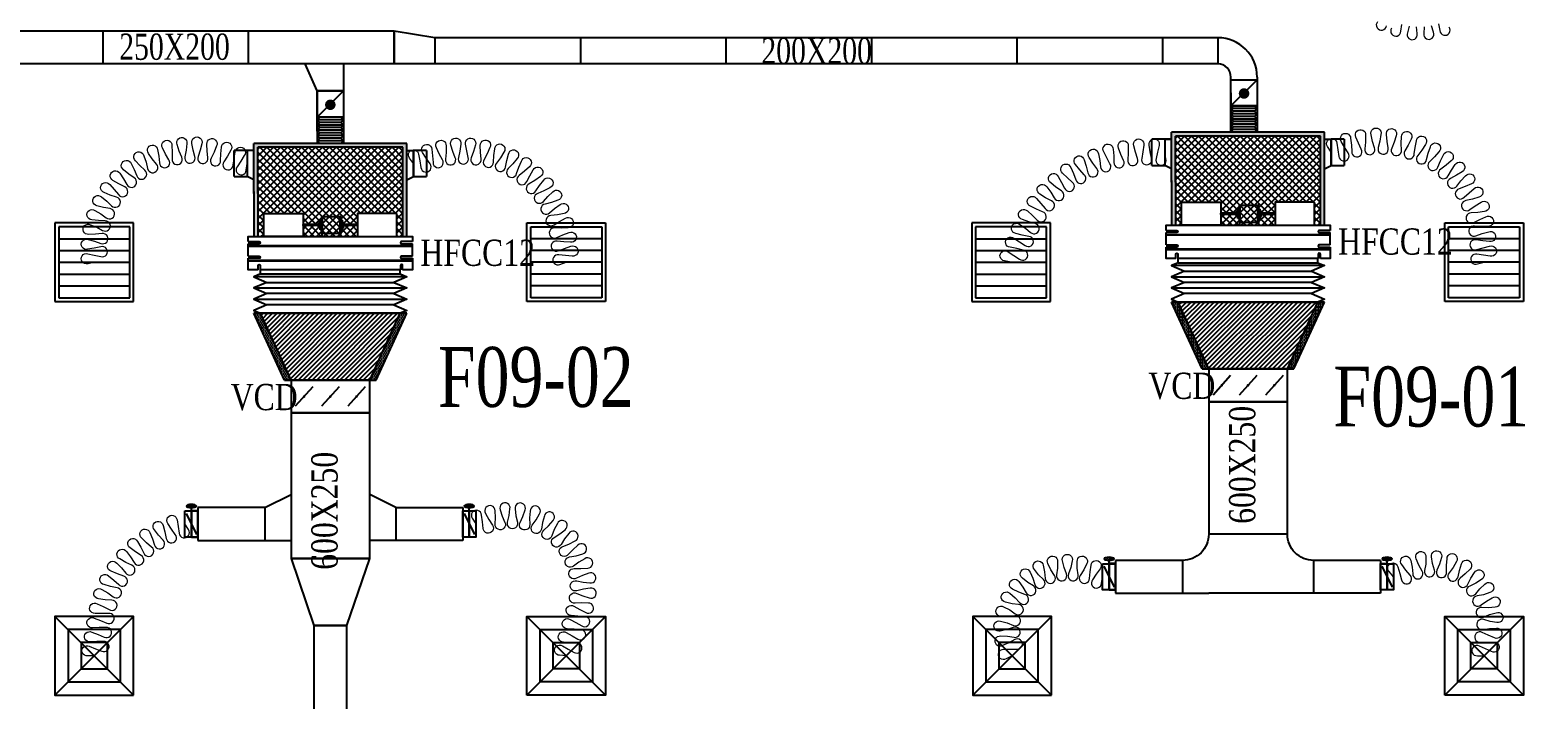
# Model space of a CAD drawing. Header units: metres. Extents: x 352651 to 1421851, y -87441 to -24441.
# Drawn here: x 1111991 to 1123395, y -72090 to -66988 of the extents above; entities that cross this region are included whole.
import ezdxf
from ezdxf.enums import TextEntityAlignment as Align

# ---------------------------------------------------------------- set-up
doc = ezdxf.new("R2010")
doc.units = ezdxf.units.M
doc.header["$LTSCALE"] = 300
doc.header["$MEASUREMENT"] = 0
for name, color, linetype in [('bat noi mem', 4, 'CONTINUOUS'), ('CUAGIO', 2, 'CONTINUOUS'), ('KT', 1, 'CONTINUOUS'), ('thiet bi', 11, 'CONTINUOUS')]:
    doc.layers.add(name, color=color, linetype=linetype)
doc.layers.add('noi mem', color=5, linetype='BATTING', lineweight=0)
doc.styles.add('PHU', font='vntimeh.shx', dxfattribs={"width": 0.8})
doc.styles.add('ROMANS', font='romans.shx', dxfattribs={"width": 0.75, "bigfont": 'romancvn.shx'})
doc.linetypes.add('BATTING', pattern='A,0.0001,-0.1,[134,ltypeshp.shx,S=0.1,R=0,X=-0.1,Y=0],-0.2,[134,ltypeshp.shx,S=0.1,R=180,X=0.1,Y=0],-0.1', length=0.4001)
pattern_1 = [(0, (653096.002, 216126.754), (6.25, -12.5), [0, -12.5])]
pattern_2 = [(0, (660095.674, 216212.526), (6.25, -12.5), [0, -12.5])]

# ---------------------------------------------------------------- blocks, each defined once
blk = doc.blocks.new('SAD')
at = {"layer": 'CUAGIO', "color": 8}
for p, q in [((-300, -300), (300, 300)), ((300, -300), (-300, 300))]:
    blk.add_line(p, q, dxfattribs=at)
at = {"layer": 'CUAGIO'}
blk.add_lwpolyline([(300, -300), (300, 300), (-300, 300), (-300, -300)], close=True, dxfattribs=at)
at = {"layer": 'CUAGIO', "color": 8}
for points in [[(200, -200), (200, 200), (-200, 200), (-200, -200)], [(100, -100), (100, 100), (-100, 100), (-100, -100)]]:
    blk.add_lwpolyline(points, close=True, dxfattribs=at)
blk = doc.blocks.new('SAG')
at = {"layer": 'CUAGIO'}
for p, q in [((-300, 300), (-300, -300)), ((300, 300), (-300, 300)), ((300, -300), (300, 300)), ((-300, -300), (300, -300))]:
    blk.add_line(p, q, dxfattribs=at)
at = {"layer": 'CUAGIO', "color": 8}
for p, q in [((-270, 270), (-270, -270)), ((270, 270), (-270, 270)), ((-180, -270), (-180, 270)), ((-90, -270), (-90, 270)), ((0, -270), (0, 270)), ((90, -270), (90, 270)), ((180, -270), (180, 270)), ((270, -270), (270, 270)), ((-270, -270), (270, -270))]:
    blk.add_line(p, q, dxfattribs=at)
blk = doc.blocks.new('1-van gio D200')
at = {"layer": 'CUAGIO'}
h = blk.add_hatch(dxfattribs=at)
h.set_pattern_fill('ANSI31', color=256, scale=100, style=0)
edge = h.paths.add_edge_path()
edge.add_ellipse((486127, -58494), major_axis=(-38.1, 0), ratio=0.310482, start_angle=0, end_angle=360, ccw=False)
for p, q in [((486127, -58257), (486127, -58494)), ((486167, -58437), (486087, -58277))]:
    blk.add_line(p, q, dxfattribs=at)
at = {"layer": 'CUAGIO', "const_width": 3}
for points in [[(486127, -58457), (486177, -58457), (486177, -58257), (486077, -58257), (486077, -58457), (486127, -58457)], [(486127, -58257), (486127, -58494)], [(486167, -58437), (486087, -58277)]]:
    blk.add_lwpolyline(points, dxfattribs=at)
at = {"layer": 'CUAGIO'}
blk.add_lwpolyline([(486177, -58457), (486077, -58457), (486077, -58257), (486177, -58257)], close=True, dxfattribs=at)
at = {"layer": 'CUAGIO', "const_width": 5.35}
blk.add_lwpolyline([(486131, -58357, -1), (486123, -58357, -1)], format="xyb", close=True, dxfattribs=at)
at = {"layer": 'CUAGIO', "extrusion": (0, 0, -1)}
blk.add_ellipse((486127, -58494), major_axis=(-38.1, 0), ratio=0.310482, start_param=-1.570796, end_param=4.712389, dxfattribs=at)
blk = doc.blocks.new('bac noi mem')
at = {"layer": 'bat noi mem'}
for p, q in [((493887, -64673), (493867, -64693)), ((494067, -64693), (493867, -64693)), ((493867, -64693), (493887, -64713)), ((493887, -64713), (493867, -64733)), ((494067, -64733), (493867, -64733)), ((493867, -64733), (493887, -64753)), ((493887, -64753), (493867, -64773)), ((494067, -64773), (493867, -64773)), ((493867, -64773), (493887, -64793)), ((494047, -64673), (493887, -64673)), ((494047, -64713), (493887, -64713)), ((494047, -64753), (493887, -64753)), ((494047, -64673), (494067, -64693)), ((494067, -64693), (494047, -64713)), ((494047, -64713), (494067, -64733)), ((494067, -64733), (494047, -64753)), ((494047, -64753), (494067, -64773)), ((494067, -64773), (494047, -64793)), ((493887, -64793), (493867, -64813)), ((494067, -64813), (493867, -64813)), ((493867, -64813), (493887, -64833)), ((493887, -64833), (493867, -64853)), ((494067, -64853), (493867, -64853)), ((493867, -64853), (493887, -64873)), ((494047, -64793), (493887, -64793)), ((494047, -64833), (493887, -64833)), ((494047, -64873), (493887, -64873)), ((494047, -64793), (494067, -64813)), ((494067, -64813), (494047, -64833)), ((494047, -64833), (494067, -64853)), ((494067, -64853), (494047, -64873))]:
    blk.add_line(p, q, dxfattribs=at)

msp = doc.modelspace()

# ---------------------------------------------------------------- hatches: boundary and pattern name
at = {"layer": 'CUAGIO'}
h = msp.add_hatch(dxfattribs=at)
h.set_pattern_fill('DOTS', color=256, scale=200, style=0)
h.set_pattern_definition([(0, (279342.208, -7788.419), (6.25, -12.5), [0, -12.5])])
h.paths.add_polyline_path([(1114866, -68562.9), (1114836, -68562.9), (1114836, -67882.9), (1113729, -67882.9), (1113729, -68235.6), (1113729, -68562.9), (1113699, -68562.9), (1113699, -68220.6), (1113699, -67852.9), (1114866, -67852.9)])
h = msp.add_hatch(dxfattribs=at)
h.set_pattern_fill('DOTS', color=256, scale=200, style=0)
h.set_pattern_definition([(0, (286341.88, -7702.647), (6.25, -12.5), [0, -12.5])])
h.paths.add_polyline_path([(1121865.6, -68477.1), (1121835.6, -68477.1), (1121835.6, -67797.1), (1120728.6, -67797.1), (1120728.6, -68149.8), (1120728.6, -68477.1), (1120698.6, -68477.1), (1120698.6, -68134.8), (1120698.6, -67767.1), (1121865.6, -67767.1)])
at = {"layer": 'CUAGIO', "ltscale": 1.5}
h = msp.add_hatch(dxfattribs=at)
h.set_pattern_fill('ANSI37', color=9, scale=300, angle=360, style=0)
h.set_pattern_definition([(45, (449399.672, 85.772), (-26.5165043, 26.5165043), []), (135, (449399.672, 85.772), (-26.5165043, -26.5165043), [])])
h.paths.add_polyline_path([(1120728.6, -67797.1), (1120728.6, -68149.8), (1120728.6, -68477.1), (1120774.7, -68477.1), (1120774.7, -68302.1), (1121074.7, -68302.1), (1121074.7, -68385.1), (1121194.3, -68385.1), (1121194.3, -68369.4), (1121204.9, -68369.4), (1121204.9, -68409.8), (1121194.3, -68409.8), (1121194.3, -68394.2), (1121074.7, -68394.2), (1121074.7, -68477.1), (1121218, -68477.1), (1121218, -68455, -0.3246808), (1121214.8, -68452.7, 0.7258824), (1121221.2, -68452.7), (1121221.2, -68450.5, -0.5097979), (1121218, -68455), (1121218, -68477.1), (1121489.6, -68477.1), (1121489.6, -68394.2), (1121384.3, -68394.2), (1121384.3, -68409.8), (1121373.8, -68409.8), (1121373.8, -68369.4), (1121384.3, -68369.4), (1121384.3, -68385.1), (1121489.6, -68385.1), (1121489.6, -68302.1), (1121789.6, -68302.1), (1121789.6, -68477.1), (1121835.6, -68477.1), (1121835.6, -67797.1)])
h.paths.add_polyline_path([(1121357.4, -68326.6), (1121357.4, -68452.7, 0.3246808), (1121360.7, -68455, -0.5097977), (1121357.4, -68450.5), (1121357.4, -68328.7, -1.0000004), (1121363.9, -68326.6, 0.7258824)], flags=16)
h = msp.add_hatch(dxfattribs=at)
h.set_pattern_fill('ANSI37', color=9, scale=300, angle=360, style=0)
h.set_pattern_definition([(45, (442400, 0), (-26.5165043, 26.5165043), []), (135, (442400, 0), (-26.5165043, -26.5165043), [])])
h.paths.add_polyline_path([(1113729, -67882.9), (1113729, -68235.6), (1113729, -68562.9), (1113775, -68562.9), (1113775, -68387.9), (1114075, -68387.9), (1114075, -68470.8), (1114194.7, -68470.8), (1114194.7, -68455.2), (1114205.2, -68455.2), (1114205.2, -68495.6), (1114194.7, -68495.6), (1114194.7, -68479.9), (1114075, -68479.9), (1114075, -68562.9), (1114218.3, -68562.9), (1114218.3, -68540.8, -0.3246808), (1114215.1, -68538.4, 0.7258824), (1114221.6, -68538.4), (1114221.6, -68536.3, -0.5097979), (1114218.3, -68540.8), (1114218.3, -68562.9), (1114489.9, -68562.9), (1114489.9, -68479.9), (1114384.7, -68479.9), (1114384.7, -68495.6), (1114374.1, -68495.6), (1114374.1, -68455.2), (1114384.7, -68455.2), (1114384.7, -68470.8), (1114489.9, -68470.8), (1114489.9, -68387.9), (1114789.9, -68387.9), (1114789.9, -68562.9), (1114836, -68562.9), (1114836, -67882.9)])
h.paths.add_polyline_path([(1114357.8, -68412.3), (1114357.8, -68538.4, 0.3246808), (1114361, -68540.8, -0.5097977), (1114357.8, -68536.3), (1114357.8, -68414.4, -1.0000004), (1114364.2, -68412.3, 0.7258824)], flags=16)
at = {"layer": 'CUAGIO'}
h = msp.add_hatch(dxfattribs=at)
h.set_pattern_fill('DOTS', color=256, scale=200, style=0)
h.set_pattern_definition(pattern_2)
h.paths.add_polyline_path([(1120748.6, -69062.6), (1120698.6, -69062.6), (1120932.1, -69572.6), (1120982.1, -69572.6)])
h = msp.add_hatch(dxfattribs=at)
h.set_pattern_fill('ANSI31', color=256, scale=200, style=0)
h.set_pattern_definition([(45, (264041.88, -88159.012), (-17.6776695, 17.6776695), [])])
h.paths.add_polyline_path([(1121582.1, -69572.6), (1120982.1, -69572.6), (1120748.6, -69062.6), (1121815.6, -69062.6)])
h = msp.add_hatch(dxfattribs=at)
h.set_pattern_fill('DOTS', color=256, scale=200, style=0)
h.set_pattern_definition(pattern_2)
h.paths.add_polyline_path([(1121582.1, -69572.6), (1121632.1, -69572.6), (1121865.6, -69062.6), (1121815.6, -69062.6)])
h = msp.add_hatch(dxfattribs=at)
h.set_pattern_fill('DOTS', color=256, scale=200, style=0)
h.set_pattern_definition(pattern_1)
h.paths.add_polyline_path([(1113749, -69148.4), (1113699, -69148.4), (1113932.5, -69658.4), (1113982.5, -69658.4)])
h = msp.add_hatch(dxfattribs=at)
h.set_pattern_fill('ANSI31', color=256, scale=200, style=0)
h.set_pattern_definition([(45, (264042.208, -88414.807), (-17.6776695, 17.6776695), [])])
h.paths.add_polyline_path([(1114582.5, -69658.4), (1113982.5, -69658.4), (1113749, -69148.4), (1114816, -69148.4)])
h = msp.add_hatch(dxfattribs=at)
h.set_pattern_fill('DOTS', color=256, scale=200, style=0)
h.set_pattern_definition(pattern_1)
h.paths.add_polyline_path([(1114582.5, -69658.4), (1114632.5, -69658.4), (1114866, -69148.4), (1114816, -69148.4)])

# ---------------------------------------------------------------- linework, layer by layer
at = {"layer": 'bat noi mem'}
for p, q in [((1114866, -68869.8), (1113699, -68869.8)), ((1121865.6, -68784), (1120698.6, -68784)), ((1120698.6, -68869.8), (1121865.6, -68869.8)), ((1120798.6, -68826.9), (1121765.6, -68826.9)), ((1113699, -68955.5), (1114866, -68955.5)), ((1113799, -68912.7), (1114766, -68912.7)), ((1120698.6, -68955.5), (1121865.6, -68955.5)), ((1121765.6, -68912.6), (1120798.6, -68912.6)), ((1113699, -69041.2), (1114866, -69041.2)), ((1114766, -68998.4), (1113799, -68998.4)), ((1114766, -69084.1), (1113799, -69084.1)), ((1120748.6, -69062.6), (1121815.6, -69062.6)), ((1121815.6, -69062.6), (1120748.6, -69062.6)), ((1121765.6, -68998.3), (1120798.6, -68998.3)), ((1113749, -69148.4), (1114816, -69148.4)), ((1114816, -69148.4), (1113749, -69148.4))]:
    msp.add_line(p, q, dxfattribs=at)
for points in [[(1120748.6, -68762.6), (1120698.6, -68784), (1120798.6, -68826.9), (1120698.6, -68869.8), (1120798.6, -68912.6), (1120698.6, -68955.5), (1120798.6, -68998.3), (1120698.6, -69041.2), (1120748.6, -69062.6)], [(1121815.6, -68762.6), (1121865.6, -68784), (1121765.6, -68826.9), (1121865.6, -68869.8), (1121765.6, -68912.6), (1121865.6, -68955.5), (1121765.6, -68998.3), (1121865.6, -69041.2), (1121815.6, -69062.6)], [(1113749, -68848.4), (1113699, -68869.8), (1113799, -68912.7), (1113699, -68955.5), (1113799, -68998.4), (1113699, -69041.2), (1113799, -69084.1), (1113699, -69127), (1113749, -69148.4)], [(1114816, -68848.4), (1114866, -68869.8), (1114766, -68912.7), (1114866, -68955.5), (1114766, -68998.4), (1114866, -69041.2), (1114766, -69084.1), (1114866, -69127), (1114816, -69148.4)]]:
    msp.add_lwpolyline(points, dxfattribs=at)
at = {"layer": 'CUAGIO'}
for p, q in [((1114769.6, -66997.2), (1110329.6, -66997.2)), ((1114769.6, -66997.2), (1114769.6, -67247.2)), ((1115079.6, -67047.2), (1114769.6, -66997.2)), ((1121051.5, -67047.2), (1115079.6, -67047.2)), ((1115079.6, -67047.2), (1115079.6, -67247.2)), ((1116189.6, -67047.2), (1116189.6, -67247.2)), ((1117299.6, -67047.2), (1117299.6, -67247.2)), ((1118409.5, -67047.2), (1118409.5, -67247.2)), ((1119519.5, -67047.2), (1119519.5, -67247.2)), ((1120629.5, -67047.2), (1120629.5, -67247.2)), ((1121051.5, -67047.2), (1121051.5, -67247.2)), ((1121051.5, -67247.2), (1110129.7, -67247.2)), ((1121051.5, -67247.2), (1112515.4, -67247.2)), ((1114182.5, -67452.9), (1114089.8, -67247.2)), ((1114382.5, -67247.2), (1114382.5, -67564.3)), ((1121151.5, -67567.1), (1121151.5, -67347.2)), ((1121151.5, -67367.2), (1121351.5, -67367.2)), ((1121151.5, -67567.1), (1121351.5, -67367.2)), ((1121351.5, -67347.2), (1121351.5, -67767.1)), ((1114382.5, -67452.9), (1114182.5, -67452.9)), ((1114182.5, -67652.9), (1114382.5, -67452.9)), ((1114182.5, -67759.9), (1114182.5, -67452.9)), ((1114182.5, -67452.9), (1114382.5, -67452.9)), ((1114382.5, -67441.9), (1114382.5, -67652.9)), ((1114382.5, -67445.7), (1114382.5, -67759.9)), ((1121151.5, -67731.8), (1121151.5, -67520.8)), ((1121351.5, -67567.1), (1121151.5, -67567.1)), ((1121351.5, -67520.8), (1121351.5, -67731.8)), ((1114382.5, -67652.9), (1114182.5, -67652.9)), ((1113699, -68235.6), (1113699, -67852.9)), ((1120548.9, -68021), (1120548.9, -67821)), ((1120648.6, -67821), (1120548.9, -67821)), ((1120648.6, -67821), (1120648.6, -68021)), ((1120648.6, -67821), (1120648.6, -68021)), ((1120698.6, -68149.8), (1120698.6, -67767.1)), ((1120728.6, -68149.8), (1120728.6, -67797.1)), ((1121915.6, -68021), (1121915.6, -67821)), ((1121915.6, -67821), (1121915.6, -68021)), ((1121915.6, -68021), (1121915.6, -67821)), ((1122015.3, -67821), (1122015.3, -68021)), ((1113549.3, -68106.8), (1113549.3, -67906.8)), ((1113649, -67906.8), (1113549.3, -67906.8)), ((1113649, -67906.8), (1113649, -68106.8)), ((1113649, -67906.8), (1113649, -68106.8)), ((1113649, -67906.8), (1113649, -68106.8)), ((1113729, -68235.6), (1113729, -67882.9)), ((1114916, -68106.8), (1114916, -67906.8)), ((1114916, -67906.8), (1114916, -68106.8)), ((1114916, -68106.8), (1114916, -67906.8)), ((1115015.7, -67906.8), (1115015.7, -68106.8)), ((1121915.6, -68021), (1122015.3, -68021)), ((1114916, -68106.8), (1115015.7, -68106.8)), ((1120698.6, -68134.8), (1120698.6, -68477.1)), ((1120728.6, -68134.8), (1120728.6, -68477.1)), ((1113699, -68220.6), (1113699, -68562.9)), ((1113729, -68220.6), (1113729, -68562.9)), ((1121865.6, -69062.6), (1120698.6, -69062.6)), ((1120932.1, -69572.6), (1120698.6, -69062.6)), ((1120698.6, -69062.6), (1121865.6, -69062.6)), ((1120748.6, -69062.6), (1121815.6, -69062.6)), ((1121815.6, -69062.6), (1120748.6, -69062.6)), ((1120982.1, -69572.6), (1120748.6, -69062.6)), ((1121582.1, -69572.6), (1121815.6, -69062.6)), ((1121632.1, -69572.6), (1121865.6, -69062.6)), ((1114866, -69148.4), (1113699, -69148.4)), ((1113932.5, -69658.4), (1113699, -69148.4)), ((1113699, -69148.4), (1114866, -69148.4)), ((1113749, -69148.4), (1114816, -69148.4)), ((1114816, -69148.4), (1113749, -69148.4)), ((1113982.5, -69658.4), (1113749, -69148.4)), ((1114582.5, -69658.4), (1114816, -69148.4)), ((1114632.5, -69658.4), (1114866, -69148.4)), ((1113982.5, -69658.4), (1113932.5, -69658.4)), ((1113932.5, -69658.4), (1114632.5, -69658.4)), ((1113982.5, -69658.4), (1113932.5, -69658.4)), ((1114582.5, -69658.4), (1114632.5, -69658.4)), ((1114582.5, -69658.4), (1114632.5, -69658.4)), ((1120982.1, -69572.6), (1120932.1, -69572.6)), ((1120932.1, -69572.6), (1121632.1, -69572.6)), ((1120982.1, -69572.6), (1120932.1, -69572.6)), ((1121149.1, -69623.3), (1121015.2, -69771.9)), ((1121349.1, -69623.3), (1121215.2, -69771.9)), ((1121549.1, -69623.3), (1121415.2, -69771.9)), ((1121582.1, -69572.6), (1121632.1, -69572.6)), ((1121582.1, -69572.6), (1121632.1, -69572.6)), ((1114149.4, -69709.1), (1114015.5, -69857.7)), ((1114349.4, -69709.1), (1114215.5, -69857.7)), ((1114549.4, -69709.1), (1114415.5, -69857.7)), ((1121582.1, -69822.6), (1120982.1, -69822.6)), ((1114582.5, -69908.4), (1113982.5, -69908.4)), ((1113782.5, -70630.3), (1113982.5, -70530.3)), ((1114782.5, -70630.3), (1114582.5, -70530.3)), ((1113782.5, -70630.3), (1113272.5, -70630.3)), ((1113272.5, -70630.3), (1113272.5, -70880.3)), ((1113782.5, -70630.3), (1113782.5, -70880.3)), ((1114782.5, -70630.3), (1115292.5, -70630.3)), ((1114782.5, -70630.3), (1114782.5, -70880.3)), ((1115292.5, -70630.3), (1115292.5, -70880.3)), ((1113272.5, -70880.3), (1113982.5, -70880.3)), ((1115292.5, -70880.3), (1114582.5, -70880.3)), ((1121582.1, -70832.6), (1120982.1, -70832.6)), ((1120272.1, -71032.6), (1120272.1, -71282.6)), ((1120782.1, -71032.6), (1120782.1, -71282.6)), ((1121782.1, -71032.6), (1121782.1, -71282.6)), ((1122292.1, -71032.6), (1122292.1, -71282.6)), ((1120272.1, -71282.6), (1120982.1, -71282.6)), ((1122292.1, -71282.6), (1120982.1, -71282.6))]:
    msp.add_line(p, q, dxfattribs=at)
at = {"layer": 'CUAGIO', "color": 2}
for p, q in [((1112549.6, -67247.2), (1112549.6, -66997.2)), ((1113659.6, -67247.2), (1113659.6, -66997.2)), ((1114769.6, -67247.2), (1114769.6, -66997.2)), ((1114182.5, -67452.9), (1114182.5, -67852.9)), ((1114382.5, -67425.7), (1114382.5, -67852.9)), ((1121151.5, -67467.2), (1121151.5, -67767.1)), ((1121351.5, -67467.2), (1121351.5, -67767.1)), ((1114866, -67852.9), (1113699, -67852.9)), ((1114866, -68562.9), (1114866, -67852.9)), ((1121865.6, -67767.1), (1120698.6, -67767.1)), ((1121835.6, -67797.1), (1120728.6, -67797.1)), ((1121835.6, -68477.1), (1121835.6, -67797.1)), ((1121865.6, -68477.1), (1121865.6, -67767.1)), ((1114836, -67882.9), (1113729, -67882.9)), ((1114836, -68562.9), (1114836, -67882.9))]:
    msp.add_line(p, q, dxfattribs=at)
at = {"layer": 'CUAGIO'}
for points, const_width in [([(1121231.5, -67472.6, -1), (1121271.5, -67472.6, -1)], 40), ([(1114262.5, -67558.4, -1), (1114302.5, -67558.4, -1)], 40), ([(1114077.5, -69783.4, -1), (1114087.5, -69783.4, -1)], 10), ([(1114277.5, -69783.4, -1), (1114287.5, -69783.4, -1)], 10), ([(1114477.5, -69783.4, -1), (1114487.5, -69783.4, -1)], 10), ([(1121077.1, -69697.6, -1), (1121087.1, -69697.6, -1)], 10), ([(1121277.1, -69697.6, -1), (1121287.1, -69697.6, -1)], 10), ([(1121477.1, -69697.6, -1), (1121487.1, -69697.6, -1)], 10)]:
    msp.add_lwpolyline(points, format="xyb", close=True, dxfattribs=dict(at, const_width=const_width))
for points in [[(1121351.5, -67767.1), (1121151.5, -67767.1), (1121151.5, -67567.1), (1121351.5, -67567.1)], [(1113982.5, -69908.4), (1114582.5, -69908.4), (1114582.5, -69658.4), (1113982.5, -69658.4)], [(1120982.1, -69822.6), (1121582.1, -69822.6), (1121582.1, -69572.6), (1120982.1, -69572.6)], [(1113272.5, -70655.3), (1113222.5, -70655.3), (1113222.5, -70855.3), (1113272.5, -70855.3)], [(1115292.5, -70655.3), (1115342.5, -70655.3), (1115342.5, -70855.3), (1115292.5, -70855.3)], [(1114582.5, -71018.4), (1113982.5, -71018.4), (1114157.5, -71528.4), (1114407.5, -71528.4)], [(1120272.1, -71057.6), (1120222.1, -71057.6), (1120222.1, -71257.6), (1120272.1, -71257.6)], [(1122292.1, -71057.6), (1122342.1, -71057.6), (1122342.1, -71257.6), (1122292.1, -71257.6)], [(1114157.5, -71528.4), (1114157.5, -72638.4), (1114407.5, -72638.4), (1114407.5, -71528.4)]]:
    msp.add_lwpolyline(points, close=True, dxfattribs=at)
for points in [[(1120698.6, -67821), (1120648.6, -67821)], [(1120648.6, -67821), (1120698.6, -67821)], [(1121865.6, -67821), (1121915.6, -67821)], [(1121865.6, -67821), (1121915.6, -67821)], [(1122015.3, -67821), (1121915.6, -67821)], [(1113699, -67906.8), (1113649, -67906.8)], [(1114866, -67906.8), (1114916, -67906.8)], [(1114866, -67906.8), (1114916, -67906.8)], [(1115015.7, -67906.8), (1114916, -67906.8)], [(1120548.9, -68021), (1120648.6, -68021)], [(1120698.6, -68046.3), (1120648.6, -68021)], [(1121865.6, -68046.3), (1121915.6, -68021)], [(1113549.3, -68106.8), (1113649, -68106.8)], [(1113699, -68132), (1113649, -68106.8)], [(1114866, -68132), (1114916, -68106.8)]]:
    msp.add_lwpolyline(points, dxfattribs=at)
at = {"layer": 'CUAGIO', "color": 2}
msp.add_lwpolyline([(1122292.1, -71032.6), (1121782.1, -71032.6, -0.4142136), (1121582.1, -70832.6), (1121582.1, -69822.6), (1120982.1, -69822.6), (1120982.1, -70832.6, -0.4142136), (1120782.1, -71032.6), (1120272.1, -71032.6)], format="xyb", dxfattribs=at)
msp.add_lwpolyline([(1113982.5, -71018.4), (1114582.5, -71018.4), (1114582.5, -69908.4), (1113982.5, -69908.4)], close=True, dxfattribs=at)
at = {"layer": 'CUAGIO'}
for radius in [300, 100]:
    msp.add_arc((1121051.5, -67347.2), radius, 0, 90, dxfattribs=at)
at = {"layer": 'noi mem', "linetype": 'ByBlock', "ltscale": 1.5}
for points in [[(1122269.5, -66925.7, 1.3333333), (1122338.1, -66956)], [(1122735.8, -66942.3), (1122745.2, -66993, 1.3333333), (1122815.4, -66966.6)], [(1122377.1, -66974.5, 1.3333333), (1122448.2, -66998.4), (1122455.8, -66947.3)], [(1122511.3, -66959.2), (1122497.3, -67008.9, 1.3333333), (1122572, -67016.1), (1122567.8, -66964.6)], [(1122624.5, -66963.6), (1122622.2, -67015.2, 1.3333333), (1122696.5, -67005.3), (1122680.8, -66956.1)], [(1121915.6, -67921), (1121888.6, -67877.8, -1.3333333), (1121958.8, -67851.4), (1121967, -67901.7), (1121975.1, -67952.1, 1.3333333), (1122045.3, -67925.8), (1122018.4, -67882.5), (1121993.3, -67837.6, -1.3333333), (1122064.7, -67814.5), (1122070.6, -67865.7), (1122072.7, -67916.1, 1.3333333), (1122145.5, -67898.1), (1122123.9, -67852.5), (1122105.3, -67804.5, -1.3333333), (1122179.2, -67791.6), (1122177.9, -67843.1), (1122173, -67893.4, 1.3333333), (1122247.6, -67885.7), (1122232.5, -67837.4), (1122220.7, -67787.3, -1.3333333), (1122295.7, -67784.8), (1122287.3, -67835.6), (1122275.4, -67884.7, 1.3333333), (1122350.4, -67887.5), (1122342.1, -67837.6), (1122337.5, -67786.4, -1.3333333), (1122412.1, -67794.3), (1122396.7, -67843.5), (1122378.1, -67890.5, 1.3333333), (1122451.9, -67903.6), (1122450.7, -67853.1), (1122453.2, -67801.7, -1.3333333), (1122526, -67819.9), (1122503.9, -67866.4), (1122479, -67910.4, 1.3333333), (1122550.3, -67933.7), (1122556.1, -67883.5), (1122565.7, -67832.9, -1.3333333), (1122635.2, -67861.1), (1122606.9, -67904.1), (1122576.1, -67944.2, 1.3333333), (1122643.4, -67977.1), (1122656.2, -67928.2), (1122672.8, -67879.5, -1.3333333), (1122737.7, -67917.1), (1122703.6, -67955.7), (1122667.6, -67991.1, 1.3333333), (1122729.7, -68033.1), (1122749.1, -67986.5), (1122772.3, -67940.5, -1.3333333), (1122831.3, -67986.8), (1122792.3, -68020.3), (1122751.6, -68050.3, 1.3333333), (1122807.3, -68100.6), (1122833, -68057.1), (1122862.4, -68014.8, -1.3333333), (1122914.4, -68068.8), (1122871.1, -68096.6), (1122826.6, -68120.6, 1.3333333), (1122874.8, -68178.1), (1122906.3, -68138.6), (1122941.2, -68100.9, -1.3333333), (1122985.3, -68161.6), (1122938.5, -68183), (1122891.1, -68200.7, 1.3333333), (1122930.8, -68264.3), (1122967.5, -68229.6), (1123007.4, -68197.1, -1.3333333), (1123042.5, -68263.3), (1122993.2, -68278.1), (1122943.9, -68289, 1.3333333), (1122974.3, -68357.5), (1123015.5, -68328.2), (1123059.5, -68301.5, -1.3333333), (1123085.1, -68372), (1123034.2, -68379.8), (1122983.8, -68383.7, 1.3333333), (1123004.4, -68455.8), (1123049.3, -68432.5), (1123096.6, -68412.2, -1.3333333), (1123112.1, -68485.6), (1123060.6, -68486.2), (1123010.2, -68483.1, 1.3333333), (1123020.6, -68557.4), (1123068.2, -68540.5), (1123117.7, -68526.8, -1.3333333), (1123123.2, -68601.6), (1123072.3, -68595.2), (1123021.8, -68588.2, 1.3333333), (1123026.3, -68663.1), (1123075.6, -68650), (1123124.9, -68637, -1.3333333), (1123129.4, -68711.8), (1123078.9, -68704.8), (1123028.3, -68697.7, 1.3333333), (1123032.8, -68772.6), (1123082.1, -68759.6)], [(1112482.1, -68759.6), (1112432.1, -68770.3, -1.3333333), (1112432.1, -68695.3), (1112482.1, -68706), (1112532.1, -68716.8, 1.3333333), (1112532.2, -68641.8), (1112482.2, -68652.4), (1112431.3, -68660.9, -1.3333333), (1112434.6, -68586), (1112484.6, -68598.9), (1112532.5, -68615.3, 1.3333333), (1112541.2, -68540.8), (1112490.8, -68545.8), (1112439.2, -68546.9, -1.3333333), (1112453.1, -68473.2), (1112500.7, -68493.1), (1112545.9, -68516.1, 1.3333333), (1112565, -68443.6), (1112514.3, -68441.3), (1112463.1, -68435.2, -1.3333333), (1112487.3, -68364.2), (1112531.6, -68390.7), (1112573.1, -68419.8, 1.3333333), (1112602.2, -68350.7), (1112552.4, -68341.3), (1112502.6, -68328, -1.3333333), (1112536.5, -68261.1), (1112576.7, -68293.6), (1112613.6, -68328.3, 1.3333333), (1112652.2, -68264), (1112604.2, -68247.7), (1112556.8, -68227.5, -1.3333333), (1112599.8, -68166.1), (1112635, -68203.8), (1112666.7, -68243.4, 1.3333333), (1112714, -68185.2), (1112668.8, -68162.3), (1112624.6, -68135.6, -1.3333333), (1112676, -68080.9), (1112705.4, -68123.2), (1112731.2, -68166.9, 1.3333333), (1112786.2, -68116), (1112744.7, -68086.9), (1112704.8, -68054.2, -1.3333333), (1112763.4, -68007.3), (1112786.5, -68053.4), (1112805.9, -68100.2, 1.3333333), (1112867.6, -68057.6), (1112830.6, -68022.9), (1112795.7, -67985, -1.3333333), (1112860.3, -67946.8), (1112876.7, -67995.7), (1112889.2, -68044.8, 1.3333333), (1112956.3, -68011.3), (1112924.6, -67971.8), (1112895.4, -67929.2, -1.3333333), (1112964.7, -67900.6), (1112974.1, -67951.3), (1112979.6, -68001.7, 1.3333333), (1113050.7, -67978), (1113024.9, -67934.4), (1113002, -67888.2, -1.3333333), (1113074.7, -67869.6), (1113076.8, -67921.2), (1113075.1, -67971.8, 1.3333333), (1113148.9, -67958.4), (1113129.5, -67911.6), (1113113.4, -67862.6, -1.3333333), (1113187.9, -67854.5), (1113182.7, -67905.8), (1113173.9, -67955.7, 1.3333333), (1113248.8, -67952.9), (1113236.2, -67903.8), (1113227.2, -67853, -1.3333333), (1113302.2, -67855.5), (1113289.8, -67905.6), (1113274, -67953.7, 1.3333333), (1113348.5, -67961.5), (1113343, -67911.2), (1113341.3, -67859.6, -1.3333333), (1113415.1, -67872.6), (1113395.8, -67920.5), (1113373.3, -67965.9, 1.3333333), (1113446, -67984.2), (1113447.7, -67933.5), (1113453.2, -67882.2, -1.3333333), (1113524.5, -67905.6), (1113498.6, -67950.2), (1113471, -67993.2, 1.3333333), (1113541.2, -68019.6), (1113548.7, -67969), (1113556.3, -67918.5, -1.3333333), (1113626.5, -67944.9), (1113598.8, -67987.9), (1113571.2, -68030.9, 1.3333333), (1113641.4, -68057.4), (1113649, -68006.8)], [(1114916, -68006.8), (1114886.6, -67964.8, -1.3333333), (1114955.9, -67936.2), (1114964.7, -67986.7), (1114973.5, -68037.2, 1.3333333), (1115042.8, -68008.6), (1115013.4, -67966.6), (1114985.7, -67923, -1.3333333), (1115056.1, -67897.3), (1115062.9, -67948.5), (1115066, -67999.2, 1.3333333), (1115138, -67978.4), (1115113.6, -67933.9), (1115092, -67886.9, -1.3333333), (1115165.4, -67871.1), (1115165.1, -67922.8), (1115161.1, -67973.4, 1.3333333), (1115235.4, -67962.7), (1115217.3, -67915.3), (1115202.4, -67865.8, -1.3333333), (1115277.2, -67860.2), (1115269.8, -67911.3), (1115259, -67960.9, 1.3333333), (1115334, -67960.5), (1115322.5, -67911), (1115314.6, -67860, -1.3333333), (1115389.4, -67864.7), (1115375.1, -67914.3), (1115357.6, -67962, 1.3333333), (1115431.9, -67971.9), (1115427.4, -67921.3), (1115426.5, -67869.6, -1.3333333), (1115500, -67884.6), (1115479, -67931.8), (1115455.1, -67976.6, 1.3333333), (1115527.4, -67996.5), (1115529.8, -67945.8), (1115536.1, -67894.5, -1.3333333), (1115606.8, -67919.4), (1115579.5, -67963.3), (1115549.7, -68004.4, 1.3333333), (1115618.6, -68034.1), (1115627.9, -67984.2), (1115641.1, -67934.2, -1.3333333), (1115707.8, -67968.6), (1115674.8, -68008.3), (1115639.6, -68044.9, 1.3333333), (1115703.7, -68083.8), (1115719.9, -68035.6), (1115739.8, -67988, -1.3333333), (1115801.1, -68031.2), (1115762.9, -68066), (1115723, -68097.4, 1.3333333), (1115781.2, -68144.7), (1115803.8, -68099.2), (1115830.1, -68054.8, -1.3333333), (1115884.9, -68105.9), (1115842.4, -68135.2), (1115798.5, -68160.9, 1.3333333), (1115849.7, -68215.7), (1115878.3, -68173.7), (1115910.5, -68133.3, -1.3333333), (1115957.7, -68191.5), (1115911.5, -68214.7), (1115864.6, -68234.1, 1.3333333), (1115907.7, -68295.4), (1115941.9, -68257.8), (1115979.2, -68222.1, -1.3333333), (1116018.1, -68286.3), (1115969.1, -68302.9), (1115920, -68315.6, 1.3333333), (1115954.3, -68382.3), (1115993.3, -68349.7), (1116035.2, -68319.5, -1.3333333), (1116064.8, -68388.4), (1116014.1, -68398.1), (1115963.7, -68404, 1.3333333), (1115988.5, -68474.8), (1116031.6, -68447.9), (1116077.2, -68423.7, -1.3333333), (1116097.2, -68496), (1116045.6, -68498.7), (1115994.8, -68497.6, 1.3333333), (1116009.7, -68571.1), (1116056, -68550.3), (1116104.4, -68532.5, -1.3333333), (1116114.5, -68606.8), (1116063.1, -68602.6), (1116012.2, -68597.5, 1.3333333), (1116021.2, -68672), (1116069.5, -68654.9), (1116117.8, -68637.8, -1.3333333), (1116126.8, -68712.3), (1116075.8, -68707.2), (1116024.8, -68702.2, 1.3333333), (1116033.8, -68776.6), (1116082.1, -68759.6)], [(1119474.6, -68759.6), (1119424.8, -68749.1, -1.3333333), (1119453.5, -68679.8), (1119496.1, -68707.6), (1119538.7, -68735.4, 1.3333333), (1119567.3, -68666.1), (1119517.6, -68655.7), (1119467.8, -68645.3, -1.3333333), (1119496.4, -68575.9), (1119539, -68603.7), (1119581.6, -68631.5, 1.3333333), (1119610.3, -68562.2), (1119560.5, -68551.8), (1119510.7, -68539.7, -1.3333333), (1119541.4, -68471.3), (1119583.5, -68500.5), (1119623.3, -68531.6, 1.3333333), (1119657.7, -68465), (1119609.3, -68450.6), (1119561.1, -68433.2, -1.3333333), (1119599.1, -68368.5), (1119637.8, -68402.1), (1119674, -68437.4, 1.3333333), (1119715.4, -68374.9), (1119668.9, -68355.3), (1119622.8, -68332.7, -1.3333333), (1119667.6, -68272.6), (1119702.4, -68310.2), (1119734.5, -68349.2, 1.3333333), (1119782.6, -68291.6), (1119738.4, -68267), (1119695.1, -68239.6, -1.3333333), (1119746.2, -68184.7), (1119776.7, -68225.9), (1119804.4, -68268.1, 1.3333333), (1119858.3, -68216), (1119817.1, -68186.8), (1119777.1, -68154.9, -1.3333333), (1119833.8, -68105.8), (1119859.7, -68150.1), (1119882.6, -68195.1, 1.3333333), (1119941.9, -68149.2), (1119904.1, -68115.7), (1119867.8, -68079.6, -1.3333333), (1119929.5, -68037), (1119950.4, -68083.8), (1119968.3, -68131, 1.3333333), (1120032.2, -68091.9), (1119998.3, -68054.4), (1119966.1, -68014.6, -1.3333333), (1120032.1, -67978.9), (1120047.8, -68027.7), (1120060.4, -68076.6, 1.3333333), (1120128.3, -68044.7), (1120098.6, -68003.8), (1120070.9, -67960.6, -1.3333333), (1120140.4, -67932.4), (1120150.7, -67982.6), (1120158, -68032.6, 1.3333333), (1120228.9, -68008.2), (1120203.8, -67964.3), (1120181, -67918.4, -1.3333333), (1120253.2, -67897.9), (1120257.9, -67949), (1120259.7, -67999.4, 1.3333333), (1120332.8, -67982.9), (1120312.7, -67936.6), (1120295, -67888.5, -1.3333333), (1120369, -67875.9), (1120368.1, -67927.2), (1120364.4, -67977.5, 1.3333333), (1120438.9, -67969), (1120424, -67920.8), (1120411.6, -67871.1, -1.3333333), (1120486.5, -67866.6), (1120480.1, -67917.5), (1120470.9, -67967.1, 1.3333333), (1120545.9, -67966.8), (1120536.3, -67917.2), (1120528.6, -67866.9, -1.3333333), (1120603.5, -67869.4), (1120592.5, -67919.1), (1120581.3, -67968.7, 1.3333333), (1120656.3, -67971.3), (1120648.6, -67921)], [(1112482.1, -71759.6), (1112431.1, -71761, -1.3333333), (1112444.2, -71687.1), (1112491.6, -71706), (1112539.1, -71724.8, 1.3333333), (1112552.1, -71650.9), (1112501.1, -71652.3), (1112450.1, -71653.8, -1.3333333), (1112463.1, -71579.9), (1112510.6, -71598.7), (1112558, -71617.6, 1.3333333), (1112571.1, -71543.7), (1112520.1, -71545.1), (1112469.1, -71546.5, -1.3333333), (1112482.1, -71472.7), (1112529.6, -71491.5), (1112577, -71510.4, 1.3333333), (1112590.1, -71436.6), (1112539.1, -71437.9), (1112487.7, -71437, -1.3333333), (1112503.9, -71363.8), (1112550.9, -71384.8), (1112595.7, -71408.4, 1.3333333), (1112616.5, -71336.4), (1112566.1, -71332.5), (1112515.1, -71325.1, -1.3333333), (1112540.5, -71254.5), (1112584.4, -71281.3), (1112625.9, -71310.3, 1.3333333), (1112655.6, -71241.5), (1112606, -71231.3), (1112556.4, -71217.6, -1.3333333), (1112590.4, -71150.7), (1112630.7, -71182.8), (1112668.2, -71216.8, 1.3333333), (1112706.3, -71152.2), (1112658.4, -71135.9), (1112610.9, -71116.1, -1.3333333), (1112653, -71054), (1112688.9, -71090.8), (1112721.8, -71129.3, 1.3333333), (1112767.8, -71070), (1112722.3, -71047.8), (1112677.6, -71022.2, -1.3333333), (1112727.2, -70965.9), (1112758.2, -71006.9), (1112786, -71049.3, 1.3333333), (1112839.1, -70996.2), (1112796.7, -70968.4), (1112755.6, -70937.4, -1.3333333), (1112811.9, -70887.8), (1112837.5, -70932.4), (1112859.8, -70977.9, 1.3333333), (1112919, -70931.9), (1112880.5, -70899), (1112843.7, -70863.1, -1.3333333), (1112905.7, -70820.9), (1112925.5, -70868.4), (1112941.9, -70916.3, 1.3333333), (1113006.5, -70878.1), (1112972.4, -70840.7), (1112940.3, -70800.4, -1.3333333), (1113007.1, -70766.4), (1113020.9, -70816), (1113031.1, -70865.6, 1.3333333), (1113100, -70835.8), (1113070.8, -70794.4), (1113043.3, -70751.4, -1.3333333), (1113113.3, -70724.4), (1113121.6, -70774.8), (1113130, -70825.1, 1.3333333), (1113200, -70798.2), (1113172.5, -70755.3)], [(1116082.1, -71759.6), (1116031, -71756.3, -1.3333333), (1116052.1, -71684.3), (1116096.9, -71709.1), (1116141.7, -71734, 1.3333333), (1116162.8, -71662), (1116111.7, -71658.7), (1116060.5, -71655.5, -1.3333333), (1116081.6, -71583.5), (1116126.5, -71608.3), (1116171.3, -71633.2, 1.3333333), (1116192.4, -71561.2), (1116141.2, -71557.9), (1116090.1, -71554.6, -1.3333333), (1116111.2, -71482.6), (1116156, -71507.5), (1116200.8, -71532.3, 1.3333333), (1116221.9, -71460.3), (1116170.8, -71457.1), (1116119.6, -71453.8, -1.3333333), (1116140.7, -71381.8), (1116185.6, -71406.7), (1116231.4, -71430.7, 1.3333333), (1116250.9, -71358.3), (1116199.3, -71355.9), (1116148.7, -71358.5, -1.3333333), (1116161.6, -71284.6), (1116208.3, -71304.2), (1116257.9, -71319.3, 1.3333333), (1116263.7, -71244.5), (1116212.3, -71251.8), (1116163.2, -71264.1, -1.3333333), (1116161.7, -71189.1), (1116211.3, -71199.3), (1116262.9, -71204.6, 1.3333333), (1116254.2, -71130.1), (1116205.2, -71147.2), (1116159.3, -71168.6, -1.3333333), (1116143.5, -71095.3), (1116194.1, -71095.8), (1116245.8, -71091.2, 1.3333333), (1116223, -71019.7), (1116178.1, -71045.8), (1116137.2, -71075.6, -1.3333333), (1116107.6, -71006.7), (1116157.4, -70997.6), (1116207.2, -70983.1, 1.3333333), (1116171.2, -70917.3), (1116132.2, -70951.5), (1116097.7, -70988.6, -1.3333333), (1116055.5, -70926.6), (1116102.6, -70908.1), (1116148.7, -70884.3, 1.3333333), (1116100.7, -70826.7), (1116069, -70867.8), (1116042.3, -70910.8, -1.3333333), (1115988.9, -70858), (1116031.7, -70830.8), (1116072.4, -70798.7, 1.3333333), (1116014.2, -70751.3), (1115990.9, -70797.7), (1115972.9, -70845, -1.3333333), (1115910.5, -70803.4), (1115947.2, -70768.6), (1115981, -70729.2, 1.3333333), (1115914.8, -70693.9), (1115900.9, -70743.8), (1115892.3, -70793.7, -1.3333333), (1115823.1, -70764.9), (1115852.4, -70723.6), (1115878, -70678.5, 1.3333333), (1115806.3, -70656.5), (1115802.2, -70708.2), (1115803.3, -70758.8, -1.3333333), (1115729.9, -70743.8), (1115750.8, -70697.7), (1115767.3, -70648.5, 1.3333333), (1115692.7, -70640.7), (1115698.5, -70692.2), (1115709.3, -70741.7, -1.3333333), (1115634.3, -70741), (1115646, -70691.7), (1115652.8, -70640.3, 1.3333333), (1115578.1, -70646.9), (1115593.7, -70696.3), (1115613.8, -70742.8, -1.3333333), (1115540.1, -70756.5), (1115542.1, -70705.9), (1115538.9, -70654.2, 1.3333333), (1115466.8, -70674.9), (1115491.6, -70720.5), (1115518.8, -70763.9, -1.3333333), (1115448, -70788.7), (1115442, -70737.8), (1115436.1, -70687, 1.3333333), (1115365.3, -70711.8), (1115392.5, -70755.3)], [(1119482.1, -71759.6), (1119436.7, -71783.6, -1.3333333), (1119418.1, -71711), (1119469.6, -71710.3), (1119521, -71709.7, 1.3333333), (1119502.5, -71637), (1119457, -71661.1), (1119409.6, -71682.7, -1.3333333), (1119395.3, -71609), (1119447.4, -71611.3), (1119497.5, -71619.3, 1.3333333), (1119491.4, -71544.6), (1119443.3, -71560.7), (1119392.2, -71571.3, -1.3333333), (1119394.4, -71496.3), (1119444.7, -71509.9), (1119491.9, -71528.7, 1.3333333), (1119502.3, -71454.5), (1119451.8, -71459.6), (1119399.6, -71458.9, -1.3333333), (1119418.1, -71386.2), (1119464.3, -71410.4), (1119506.2, -71439.1, 1.3333333), (1119532.5, -71368.9), (1119482.1, -71362.9), (1119431.4, -71350.8, -1.3333333), (1119465.3, -71283.9), (1119505, -71317.6), (1119539.7, -71354.7, 1.3333333), (1119580.7, -71291.9), (1119532.8, -71275.1), (1119486, -71252.2, -1.3333333), (1119533.7, -71194.3), (1119565.1, -71235.9), (1119590.8, -71279.7, 1.3333333), (1119644.6, -71227.4), (1119601.5, -71200.5), (1119560.8, -71168, -1.3333333), (1119620, -71121.9), (1119641.6, -71169.3), (1119657.1, -71217.7, 1.3333333), (1119721, -71178.3), (1119684.8, -71142.7), (1119652.2, -71102, -1.3333333), (1119720, -71070), (1119730.7, -71121), (1119735.3, -71171.6, 1.3333333), (1119806.2, -71147.2), (1119778.7, -71104.5), (1119755.8, -71057.7, -1.3333333), (1119828.9, -71041.2), (1119828.2, -71093.3), (1119821.7, -71143.7, 1.3333333), (1119896.2, -71135.3), (1119878.7, -71087.7), (1119866.5, -71037, -1.3333333), (1119941.5, -71036.9), (1119929.5, -71087.6), (1119912.1, -71135.3, 1.3333333), (1119986.6, -71143.4), (1119979.9, -71093.1), (1119979.1, -71041, -1.3333333), (1120052.3, -71057.3), (1120029.5, -71104.1), (1120002.1, -71146.9, 1.3333333), (1120073.1, -71171.1), (1120077.6, -71120.5), (1120084.6, -71069.5, -1.3333333), (1120154.4, -71096.9), (1120124.9, -71139), (1120095.3, -71181.2, 1.3333333), (1120165.1, -71208.6), (1120172.1, -71157.6)], [(1122392.1, -71157.6), (1122358.8, -71118.8, -1.3333333), (1122424.8, -71083.2), (1122438.9, -71132.4), (1122452.9, -71181.6, 1.3333333), (1122518.9, -71146.1), (1122485.6, -71107.3), (1122454.9, -71065.4, -1.3333333), (1122523.4, -71034.8), (1122534.1, -71085.7), (1122538.1, -71135.9, 1.3333333), (1122609.7, -71113.9), (1122584.8, -71070.1), (1122565, -71022, -1.3333333), (1122638.8, -71008.8), (1122637, -71060.7), (1122628.8, -71110.4, 1.3333333), (1122703.7, -71106.2), (1122690, -71057.7), (1122682.3, -71006.3, -1.3333333), (1122757.1, -71011.1), (1122742.9, -71061.1), (1122723.1, -71107.4, 1.3333333), (1122796.8, -71121.2), (1122795.1, -71070.8), (1122799.9, -71019.1, -1.3333333), (1122871.4, -71041.6), (1122845.6, -71086.8), (1122815.3, -71127, 1.3333333), (1122883.6, -71158), (1122893.9, -71108.7), (1122911, -71059.6, -1.3333333), (1122975.1, -71098.6), (1122939.2, -71136.3), (1122900.2, -71168.1, 1.3333333), (1122959, -71214.6), (1122980.9, -71169.2), (1123009.2, -71125.6, -1.3333333), (1123062.1, -71178.8), (1123018.3, -71206.8), (1122972.7, -71228.4, 1.3333333), (1123018.7, -71287.6), (1123050.8, -71248.7), (1123088.8, -71213.2, -1.3333333), (1123127.3, -71277.5), (1123078.1, -71294.2), (1123028.7, -71304.2, 1.3333333), (1123059.2, -71372.7), (1123099.7, -71342.7), (1123145, -71317.2, -1.3333333), (1123167.1, -71388.9), (1123115.3, -71393.4), (1123064.9, -71391.3, 1.3333333), (1123078.2, -71465.1), (1123124.7, -71445.6), (1123174.8, -71431.8, -1.3333333), (1123179, -71506.6), (1123127.7, -71498.6), (1123079.3, -71484.4, 1.3333333), (1123074.5, -71559.3), (1123124.3, -71551.5), (1123176.1, -71549.7, -1.3333333), (1123162.7, -71623.5), (1123114.8, -71603.7), (1123068.2, -71582.7, 1.3333333), (1123052.8, -71656.1), (1123103.9, -71655.7), (1123155.1, -71655.2, -1.3333333), (1123139.7, -71728.6), (1123093, -71707.6), (1123046.4, -71686.6, 1.3333333), (1123031, -71760), (1123082.1, -71759.6)]]:
    msp.add_lwpolyline(points, format="xyb", dxfattribs=at)
at = {"layer": 'thiet bi'}
for p, q in [((1114221.6, -68538.4), (1114221.6, -68412.3)), ((1114357.8, -68538.4), (1114357.8, -68412.3)), ((1121194.3, -68385.1), (1121074.7, -68385.1)), ((1121074.7, -68394.2), (1121074.7, -68385.1)), ((1121194.3, -68394.2), (1121074.7, -68394.2)), ((1121194.3, -68409.8), (1121194.3, -68369.4)), ((1121204.9, -68369.4), (1121194.3, -68369.4)), ((1121204.9, -68409.8), (1121194.3, -68409.8)), ((1121204.9, -68425.6), (1121204.9, -68353.6)), ((1121214.8, -68353.6), (1121204.9, -68353.6)), ((1121221.2, -68452.7), (1121221.2, -68326.6)), ((1121357.4, -68452.7), (1121357.4, -68326.6)), ((1121363.9, -68353.6), (1121373.8, -68353.6)), ((1121373.8, -68425.6), (1121373.8, -68353.6)), ((1121373.8, -68369.4), (1121384.3, -68369.4)), ((1121373.8, -68409.8), (1121384.3, -68409.8)), ((1121384.3, -68409.8), (1121384.3, -68369.4)), ((1121489.6, -68385.1), (1121384.3, -68385.1)), ((1121489.6, -68394.2), (1121384.3, -68394.2)), ((1114194.7, -68470.8), (1114075, -68470.8)), ((1114075, -68479.9), (1114075, -68470.8)), ((1114194.7, -68479.9), (1114075, -68479.9)), ((1114194.7, -68495.6), (1114194.7, -68455.2)), ((1114205.2, -68455.2), (1114194.7, -68455.2)), ((1114205.2, -68495.6), (1114194.7, -68495.6)), ((1114205.2, -68511.4), (1114205.2, -68439.4)), ((1114215.1, -68439.4), (1114205.2, -68439.4)), ((1114215.1, -68511.4), (1114205.2, -68511.4)), ((1114364.2, -68439.4), (1114374.1, -68439.4)), ((1114364.2, -68511.4), (1114374.1, -68511.4)), ((1114374.1, -68511.4), (1114374.1, -68439.4)), ((1114374.1, -68455.2), (1114384.7, -68455.2)), ((1114374.1, -68495.6), (1114384.7, -68495.6)), ((1114384.7, -68495.6), (1114384.7, -68455.2)), ((1114489.9, -68470.8), (1114384.7, -68470.8)), ((1114489.9, -68479.9), (1114384.7, -68479.9)), ((1121214.8, -68425.6), (1121204.9, -68425.6)), ((1121218, -68455), (1121218, -68477.1)), ((1121360.7, -68455), (1121360.7, -68477.1)), ((1121363.9, -68425.6), (1121373.8, -68425.6)), ((1114908, -68634.9), (1113657, -68634.9)), ((1114908, -68639.9), (1113657, -68639.9)), ((1114218.3, -68540.8), (1114218.3, -68562.9)), ((1114361, -68540.8), (1114361, -68562.9)), ((1121907.6, -68549.1), (1120656.6, -68549.1)), ((1121907.6, -68554.1), (1120656.6, -68554.1)), ((1114908, -68745.9), (1113657, -68745.9)), ((1114908, -68750.9), (1113657, -68750.9)), ((1121907.6, -68660.1), (1120656.6, -68660.1)), ((1121907.6, -68665.1), (1120656.6, -68665.1)), ((1120748.6, -68762.6), (1120748.6, -68731.1)), ((1120748.6, -68762.6), (1121815.6, -68762.6)), ((1121815.6, -68762.6), (1121815.6, -68731.1)), ((1113749, -68848.4), (1113749, -68816.9)), ((1113749, -68848.4), (1114816, -68848.4)), ((1114816, -68848.4), (1114816, -68816.9))]:
    msp.add_line(p, q, dxfattribs=at)
for points in [[(1120774.7, -68302.1), (1121074.7, -68302.1), (1121074.7, -68477.1), (1120774.7, -68477.1)], [(1121789.6, -68302.1), (1121489.6, -68302.1), (1121489.6, -68477.1), (1121789.6, -68477.1)], [(1113775, -68387.9), (1114075, -68387.9), (1114075, -68562.9), (1113775, -68562.9)], [(1114364.2, -68412.3), (1114215.1, -68412.3), (1114215.1, -68538.4), (1114364.2, -68538.4)], [(1114789.9, -68387.9), (1114489.9, -68387.9), (1114489.9, -68562.9), (1114789.9, -68562.9)], [(1121363.9, -68326.6), (1121214.8, -68326.6), (1121214.8, -68452.7), (1121363.9, -68452.7)]]:
    msp.add_lwpolyline(points, close=True, dxfattribs=at)
for points in [[(1120656.6, -68516.6), (1120656.6, -68477.1), (1121907.6, -68477.1), (1121907.6, -68516.6)], [(1120656.6, -68627.6), (1120656.6, -68532.6)], [(1121907.6, -68627.6), (1121907.6, -68532.6)], [(1113657, -68602.4), (1113657, -68562.9), (1114908, -68562.9), (1114908, -68602.4)], [(1113657, -68713.4), (1113657, -68618.4)], [(1114908, -68713.4), (1114908, -68618.4)], [(1120730.6, -68731.1), (1120656.6, -68731.1), (1120656.6, -68643.6)], [(1121907.6, -68643.6), (1121907.6, -68731.1), (1121833.6, -68731.1)], [(1113731, -68816.9), (1113657, -68816.9), (1113657, -68729.4)], [(1114908, -68729.4), (1114908, -68816.9), (1114834, -68816.9)], [(1121817.6, -68731.1), (1120746.6, -68731.1)], [(1114818, -68816.9), (1113747, -68816.9)]]:
    msp.add_lwpolyline(points, dxfattribs=at)
for points in [[(1120656.6, -68516.6), (1120738.6, -68516.6, -1), (1120738.6, -68532.6), (1120656.6, -68532.6)], [(1121907.6, -68516.6), (1121825.6, -68516.6, 1), (1121825.6, -68532.6), (1121907.6, -68532.6)], [(1113657, -68602.4), (1113739, -68602.4, -1), (1113739, -68618.4), (1113657, -68618.4)], [(1114908, -68602.4), (1114826, -68602.4, 1), (1114826, -68618.4), (1114908, -68618.4)], [(1120656.6, -68627.6), (1120738.6, -68627.6, -1), (1120738.6, -68643.6), (1120656.6, -68643.6)], [(1121907.6, -68627.6), (1121825.6, -68627.6, 1), (1121825.6, -68643.6), (1121907.6, -68643.6)], [(1113657, -68713.4), (1113739, -68713.4, -1), (1113739, -68729.4), (1113657, -68729.4)], [(1114908, -68713.4), (1114826, -68713.4, 1), (1114826, -68729.4), (1114908, -68729.4)], [(1120730.6, -68731.1), (1120730.6, -68699.1, -1), (1120746.6, -68699.1), (1120746.6, -68731.1)], [(1121833.6, -68731.1), (1121833.6, -68699.1, 1), (1121817.6, -68699.1), (1121817.6, -68731.1)], [(1113731, -68816.9), (1113731, -68784.9, -1), (1113747, -68784.9), (1113747, -68816.9)], [(1114834, -68816.9), (1114834, -68784.9, 1), (1114818, -68784.9), (1114818, -68816.9)]]:
    msp.add_lwpolyline(points, format="xyb", dxfattribs=at)
for centre, start, end in [((1114218.3, -68413.4), 18.04953, 161.95047), ((1114361, -68413.4), 18.04953, 161.95047), ((1121218, -68327.6), 18.04953, 161.95047), ((1121360.7, -68327.6), 18.04953, 161.95047), ((1114218.3, -68537.4), 198.04953, 341.95047), ((1114361, -68537.4), 198.04953, 341.95047), ((1121218, -68451.6), 198.04953, 341.95047), ((1121360.7, -68451.6), 198.04953, 341.95047)]:
    msp.add_arc(centre, 3.41, start, end, dxfattribs=at)

# ---------------------------------------------------------------- block references
at = {"layer": 'CUAGIO'}
for name, p in [('bac noi mem', (627284.8, -2894.2)), ('bac noi mem', (620315.8, -2979.9)), ('SAD', (1112482.1, -71759.6)), ('SAD', (1119482.1, -71759.6))]:
    msp.add_blockref(name, p, dxfattribs=at)
for name, p, rotation in [('SAG', (1112482.1, -68759.6), 270), ('SAG', (1119474.6, -68759.6), 270), ('1-van gio D200', (1599349.5, -129112.6), 180), ('1-van gio D200', (1601469.5, -129112.6), 180), ('1-van gio D200', (1606349.2, -129515), 180), ('1-van gio D200', (1608469.2, -129515), 180)]:
    msp.add_blockref(name, p, dxfattribs=dict(at, rotation=rotation))
at = {"layer": 'CUAGIO', "xscale": -1, "rotation": 90}
for p in [(1116082.1, -68759.6), (1123082.1, -68759.6)]:
    msp.add_blockref('SAG', p, dxfattribs=at)
at = {"layer": 'CUAGIO', "xscale": -1}
for p in [(1116082.1, -71759.6), (1123082.1, -71759.6)]:
    msp.add_blockref('SAD', p, dxfattribs=at)

# ---------------------------------------------------------------- texts
at = {"layer": 'CUAGIO', "color": 2, "style": 'PHU', "width": 0.75}
for s, p in [('250X200', (1113093.9, -67215.7)), ('200X200', (1117991.8, -67247.2))]:
    msp.add_text(s, height=200, dxfattribs=at).set_placement(p, align=Align.CENTER)
at = {"layer": 'CUAGIO', "color": 2, "char_height": 200, "attachment_point": 7, "style": 'PHU'}
for s, insert, width in [('hfcc12', (1121969.7, -68704.2), 911.262), ('hfcc12', (1114970, -68790), 911.262), ('VCD', (1120522.4, -69806), 439.881), ('VCD', (1113522.8, -69891.8), 439.881)]:
    msp.add_mtext(s, dxfattribs=dict(at, insert=insert, width=width))
at = {"layer": 'CUAGIO', "color": 2, "char_height": 200, "width": 1155.253, "attachment_point": 3, "rotation": 90, "style": 'PHU'}
for insert in [(1121137.4, -69854.5), (1114137.8, -70204.9)]:
    msp.add_mtext('600x250', dxfattribs=dict(at, insert=insert))
at = {"layer": 'KT', "ltscale": 1.5, "char_height": 456.096, "width": 2517.297, "attachment_point": 1, "style": 'ROMANS'}
for s, insert in [('{\\fTimes New Roman|b0|i0|c0|p18;F09-02}', (1115103.2, -69406.2)), ('{\\fTimes New Roman|b0|i0|c0|p18;F09-01}', (1121933.5, -69555.7))]:
    msp.add_mtext(s, dxfattribs=dict(at, insert=insert))

doc.saveas('drawing.dxf')
